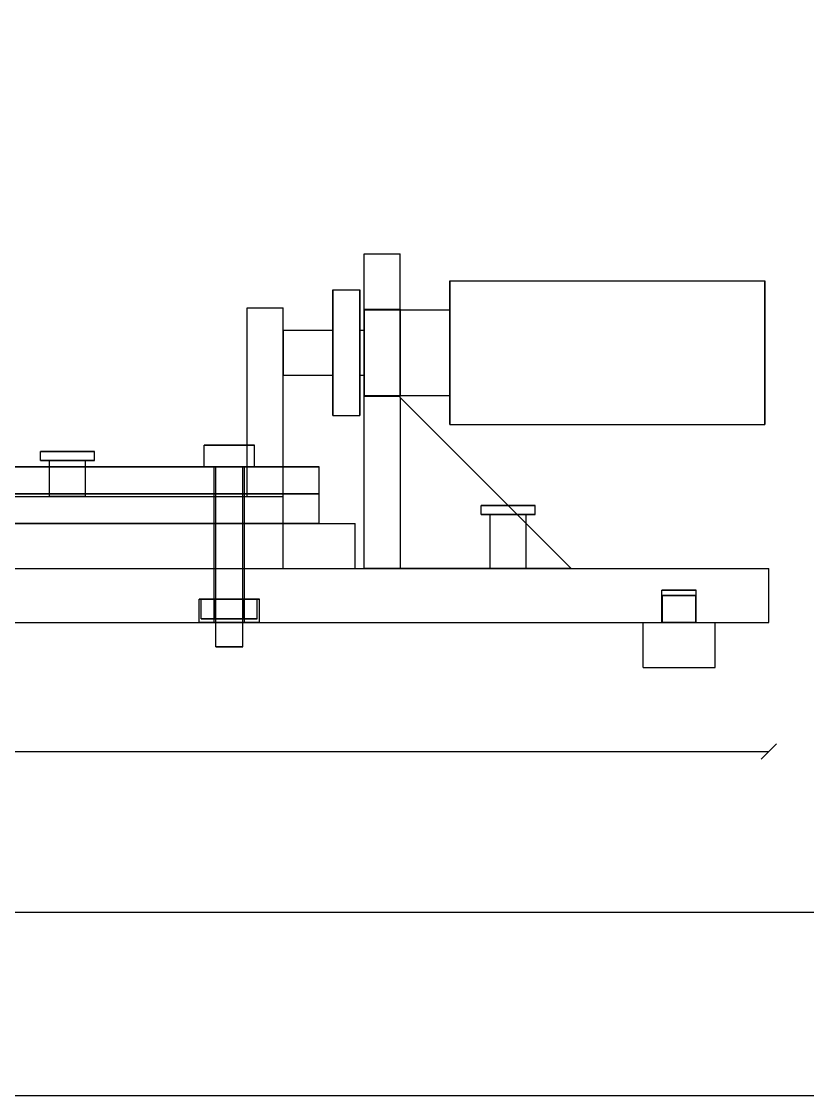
# Model space of a CAD drawing. Header units: millimetres. Extents: x 8 to 412, y 8 to 289.
# Drawn here: x 154.5 to 257.3, y 8 to 148.5 of the extents above; entities that cross this region are included whole.
import ezdxf

# ---------------------------------------------------------------- set-up
doc = ezdxf.new("R2010")
doc.units = ezdxf.units.MM
for name, color, linetype in [('DIM', 4, 'Continuous'), ('HIDDEN', 8, 'Continuous'), ('OUTLINE', 7, 'Continuous')]:
    doc.layers.add(name, color=color, linetype=linetype)

msp = doc.modelspace()

# ---------------------------------------------------------------- linework, layer by layer
at = {"layer": 'DIM'}
for points in [[(251.26, 52), (253.26, 54)], [(28.74, 53), (252.26, 53)]]:
    msp.add_lwpolyline(points, dxfattribs=at)
at = {"layer": 'HIDDEN'}
for points in [[(199.32, 118.12), (204.03, 118.12)], [(199.32, 76.94), (199.32, 118.12)], [(204.03, 99.29), (204.03, 118.12)], [(210.53, 95.76), (210.53, 96), (210.53, 96.7), (210.53, 97.82), (210.53, 99.31), (210.53, 101.09), (210.53, 103.08), (210.53, 105.18), (210.53, 107.27), (210.53, 109.26), (210.53, 111.04), (210.53, 112.53), (210.53, 113.66), (210.53, 114.35), (210.53, 114.59)], [(251.71, 95.76), (251.71, 96), (251.71, 96.7), (251.71, 97.82), (251.71, 99.31), (251.71, 101.09), (251.71, 103.08), (251.71, 105.18), (251.71, 107.27), (251.71, 109.26), (251.71, 111.04), (251.71, 112.53), (251.71, 113.66), (251.71, 114.35), (251.71, 114.59)], [(195.21, 96.94), (195.21, 97.15), (195.21, 97.76), (195.21, 98.74), (195.21, 100.04), (195.21, 101.6), (195.21, 103.34), (195.21, 105.18), (195.21, 107.01), (195.21, 108.75), (195.21, 110.31), (195.21, 111.62), (195.21, 112.6), (195.21, 113.21), (195.21, 113.41)], [(198.74, 96.94), (198.74, 97.15), (198.74, 97.76), (198.74, 98.74), (198.74, 100.04), (198.74, 101.6), (198.74, 103.34), (198.74, 105.18), (198.74, 107.01), (198.74, 108.75), (198.74, 110.31), (198.74, 111.62), (198.74, 112.6), (198.74, 113.21), (198.74, 113.41)], [(184.03, 111.06), (188.74, 111.06)], [(184.03, 86.35), (184.03, 111.06)], [(188.74, 86.35), (188.74, 111.06)], [(199.32, 110.88), (204.03, 110.88)], [(199.32, 110.88), (199.32, 110.74), (199.32, 110.32), (199.32, 109.64), (199.32, 108.73), (199.32, 107.65), (199.32, 106.45), (199.32, 105.18), (199.32, 103.91), (199.32, 102.7), (199.32, 101.62), (199.32, 100.72), (199.32, 100.04), (199.32, 99.61), (199.32, 99.47)], [(199.32, 99.47), (199.32, 99.61), (199.32, 100.04), (199.32, 100.72), (199.32, 101.62), (199.32, 102.7), (199.32, 103.91), (199.32, 105.18), (199.32, 106.45), (199.32, 107.65), (199.32, 108.73), (199.32, 109.64), (199.32, 110.32), (199.32, 110.74), (199.32, 110.88)], [(199.32, 110.78), (204.03, 110.78)], [(199.32, 110.78), (199.32, 110.64), (199.32, 110.22), (199.32, 109.56), (199.32, 108.67), (199.32, 107.61), (199.32, 106.42), (199.32, 105.18), (199.32, 103.93), (199.32, 102.75), (199.32, 101.68), (199.32, 100.8), (199.32, 100.13), (199.32, 99.71), (199.32, 99.57)], [(199.32, 99.57), (199.32, 99.71), (199.32, 100.13), (199.32, 100.8), (199.32, 101.68), (199.32, 102.75), (199.32, 103.93), (199.32, 105.18), (199.32, 106.42), (199.32, 107.61), (199.32, 108.67), (199.32, 109.56), (199.32, 110.22), (199.32, 110.64), (199.32, 110.78)], [(204.03, 110.88), (204.03, 110.74), (204.03, 110.32), (204.03, 109.64), (204.03, 108.73), (204.03, 107.65), (204.03, 106.45), (204.03, 105.18), (204.03, 103.91), (204.03, 102.7), (204.03, 101.62), (204.03, 100.72), (204.03, 100.04), (204.03, 99.61), (204.03, 99.47)], [(204.03, 99.47), (204.03, 99.61), (204.03, 100.04), (204.03, 100.72), (204.03, 101.62), (204.03, 102.7), (204.03, 103.91), (204.03, 105.18), (204.03, 106.45), (204.03, 107.65), (204.03, 108.73), (204.03, 109.64), (204.03, 110.32), (204.03, 110.74), (204.03, 110.88)], [(210.53, 110.78), (210.53, 110.64), (210.53, 110.22), (210.53, 109.56), (210.53, 108.67), (210.53, 107.61), (210.53, 106.42), (210.53, 105.18), (210.53, 103.93), (210.53, 102.75), (210.53, 101.68), (210.53, 100.8), (210.53, 100.13), (210.53, 99.71), (210.53, 99.57)], [(210.53, 99.57), (210.53, 99.71), (210.53, 100.13), (210.53, 100.8), (210.53, 101.68), (210.53, 102.75), (210.53, 103.93), (210.53, 105.18), (210.53, 106.42), (210.53, 107.61), (210.53, 108.67), (210.53, 109.56), (210.53, 110.22), (210.53, 110.64), (210.53, 110.78)], [(188.74, 108.12), (188.74, 108.04), (188.74, 107.83), (188.74, 107.48), (188.74, 107.01), (188.74, 106.45), (188.74, 105.83), (188.74, 105.18), (188.74, 104.52), (188.74, 103.9), (188.74, 103.34), (188.74, 102.88), (188.74, 102.53), (188.74, 102.31), (188.74, 102.24)], [(188.74, 102.24), (188.74, 102.31), (188.74, 102.53), (188.74, 102.88), (188.74, 103.34), (188.74, 103.9), (188.74, 104.52), (188.74, 105.18), (188.74, 105.83), (188.74, 106.45), (188.74, 107.01), (188.74, 107.48), (188.74, 107.83), (188.74, 108.04), (188.74, 108.12)], [(195.21, 108.12), (195.21, 108.04), (195.21, 107.83), (195.21, 107.48), (195.21, 107.01), (195.21, 106.45), (195.21, 105.83), (195.21, 105.18), (195.21, 104.52), (195.21, 103.9), (195.21, 103.34), (195.21, 102.88), (195.21, 102.53), (195.21, 102.31), (195.21, 102.24)], [(195.21, 102.24), (195.21, 102.31), (195.21, 102.53), (195.21, 102.88), (195.21, 103.34), (195.21, 103.9), (195.21, 104.52), (195.21, 105.18), (195.21, 105.83), (195.21, 106.45), (195.21, 107.01), (195.21, 107.48), (195.21, 107.83), (195.21, 108.04), (195.21, 108.12)], [(198.74, 108.12), (198.74, 108.04), (198.74, 107.83), (198.74, 107.48), (198.74, 107.01), (198.74, 106.45), (198.74, 105.83), (198.74, 105.18), (198.74, 104.52), (198.74, 103.9), (198.74, 103.34), (198.74, 102.88), (198.74, 102.53), (198.74, 102.31), (198.74, 102.24)], [(198.74, 102.24), (198.74, 102.31), (198.74, 102.53), (198.74, 102.88), (198.74, 103.34), (198.74, 103.9), (198.74, 104.52), (198.74, 105.18), (198.74, 105.83), (198.74, 106.45), (198.74, 107.01), (198.74, 107.48), (198.74, 107.83), (198.74, 108.04), (198.74, 108.12)], [(199.32, 108.12), (199.32, 108.04), (199.32, 107.83), (199.32, 107.48), (199.32, 107.01), (199.32, 106.45), (199.32, 105.83), (199.32, 105.18), (199.32, 104.52), (199.32, 103.9), (199.32, 103.34), (199.32, 102.88), (199.32, 102.53), (199.32, 102.31), (199.32, 102.24)], [(199.32, 102.24), (199.32, 102.31), (199.32, 102.53), (199.32, 102.88), (199.32, 103.34), (199.32, 103.9), (199.32, 104.52), (199.32, 105.18), (199.32, 105.83), (199.32, 106.45), (199.32, 107.01), (199.32, 107.48), (199.32, 107.83), (199.32, 108.04), (199.32, 108.12)], [(199.32, 99.57), (204.03, 99.57)], [(199.32, 99.47), (204.03, 99.47)], [(226.38, 76.94), (204.03, 99.29)], [(204.03, 99.29), (204.03, 76.94)], [(204.03, 99.29), (204.03, 76.94)], [(226.38, 76.94), (204.03, 99.29)], [(226.38, 76.94), (204.03, 99.29)], [(184.97, 93.06), (184.89, 93.06), (184.64, 93.06), (184.25, 93.06), (183.73, 93.06), (183.11, 93.06), (182.41, 93.06), (181.68, 93.06), (180.94, 93.06), (180.25, 93.06), (179.62, 93.06), (179.1, 93.06), (178.71, 93.06), (178.46, 93.06), (178.38, 93.06)], [(184.97, 93.06), (184.89, 93.06), (184.64, 93.06), (184.25, 93.06), (183.73, 93.06), (183.11, 93.06), (182.41, 93.06), (181.68, 93.06), (180.94, 93.06), (180.25, 93.06), (179.62, 93.06), (179.1, 93.06), (178.71, 93.06), (178.46, 93.06), (178.38, 93.06)], [(178.38, 93.06), (178.46, 93.06), (178.71, 93.06), (179.1, 93.06), (179.62, 93.06), (180.25, 93.06), (180.94, 93.06), (181.68, 93.06), (182.41, 93.06), (183.11, 93.06), (183.73, 93.06), (184.25, 93.06), (184.64, 93.06), (184.89, 93.06), (184.97, 93.06)], [(178.38, 90.24), (178.38, 93.06)], [(184.03, 86.35), (184.03, 93.06)], [(184.97, 90.24), (184.97, 93.06)], [(164.03, 92.24), (163.94, 92.24), (163.68, 92.24), (163.26, 92.24), (162.7, 92.24), (162.03, 92.24), (161.29, 92.24), (160.5, 92.24), (159.71, 92.24), (158.97, 92.24), (158.3, 92.24), (157.74, 92.24), (157.32, 92.24), (157.06, 92.24), (156.97, 92.24)], [(81.68, 90.24), (193.44, 90.24)], [(81.68, 90.24), (193.44, 90.24)], [(193.44, 90.24), (81.68, 90.24)], [(164.03, 91.06), (163.94, 91.06), (163.68, 91.06), (163.26, 91.06), (162.7, 91.06), (162.03, 91.06), (161.29, 91.06), (160.5, 91.06), (159.71, 91.06), (158.97, 91.06), (158.3, 91.06), (157.74, 91.06), (157.32, 91.06), (157.06, 91.06), (156.97, 91.06)], [(162.85, 91.06), (162.79, 91.06), (162.62, 91.06), (162.34, 91.06), (161.97, 91.06), (161.52, 91.06), (161.02, 91.06), (160.5, 91.06), (159.98, 91.06), (159.48, 91.06), (159.03, 91.06), (158.66, 91.06), (158.38, 91.06), (158.21, 91.06), (158.15, 91.06)], [(158.15, 91.06), (158.21, 91.06), (158.38, 91.06), (158.66, 91.06), (159.03, 91.06), (159.48, 91.06), (159.98, 91.06), (160.5, 91.06), (161.02, 91.06), (161.52, 91.06), (161.97, 91.06), (162.34, 91.06), (162.62, 91.06), (162.79, 91.06), (162.85, 91.06)], [(158.15, 86.35), (158.15, 90.24)], [(162.85, 86.35), (162.85, 90.24)], [(184.97, 90.24), (184.89, 90.24), (184.64, 90.24), (184.25, 90.24), (183.73, 90.24), (183.11, 90.24), (182.41, 90.24), (181.68, 90.24), (180.94, 90.24), (180.25, 90.24), (179.62, 90.24), (179.1, 90.24), (178.71, 90.24), (178.46, 90.24), (178.38, 90.24)], [(184.97, 90.24), (184.89, 90.24), (184.64, 90.24), (184.25, 90.24), (183.73, 90.24), (183.11, 90.24), (182.41, 90.24), (181.68, 90.24), (180.94, 90.24), (180.25, 90.24), (179.62, 90.24), (179.1, 90.24), (178.71, 90.24), (178.46, 90.24), (178.38, 90.24)], [(178.38, 90.24), (178.46, 90.24), (178.71, 90.24), (179.1, 90.24), (179.62, 90.24), (180.25, 90.24), (180.94, 90.24), (181.68, 90.24), (182.41, 90.24), (183.11, 90.24), (183.73, 90.24), (184.25, 90.24), (184.64, 90.24), (184.89, 90.24), (184.97, 90.24)], [(183.68, 90.24), (183.63, 90.24), (183.48, 90.24), (183.24, 90.24), (182.92, 90.24), (182.54, 90.24), (182.12, 90.24), (181.68, 90.24), (181.23, 90.24), (180.81, 90.24), (180.43, 90.24), (180.11, 90.24), (179.87, 90.24), (179.73, 90.24), (179.68, 90.24)], [(179.68, 90.24), (179.73, 90.24), (179.87, 90.24), (180.11, 90.24), (180.43, 90.24), (180.81, 90.24), (181.23, 90.24), (181.68, 90.24), (182.12, 90.24), (182.54, 90.24), (182.92, 90.24), (183.24, 90.24), (183.48, 90.24), (183.63, 90.24), (183.68, 90.24)], [(179.68, 90.24), (179.73, 90.24), (179.87, 90.24), (180.11, 90.24), (180.43, 90.24), (180.81, 90.24), (181.23, 90.24), (181.68, 90.24), (182.12, 90.24), (182.54, 90.24), (182.92, 90.24), (183.24, 90.24), (183.48, 90.24), (183.63, 90.24), (183.68, 90.24)], [(183.68, 90.24), (183.63, 90.24), (183.48, 90.24), (183.24, 90.24), (182.92, 90.24), (182.54, 90.24), (182.12, 90.24), (181.68, 90.24), (181.23, 90.24), (180.81, 90.24), (180.43, 90.24), (180.11, 90.24), (179.87, 90.24), (179.73, 90.24), (179.68, 90.24)], [(179.68, 82.82), (179.68, 90.24)], [(179.68, 82.82), (179.68, 90.24)], [(183.44, 90.24), (183.4, 90.24), (183.27, 90.24), (183.06, 90.24), (182.78, 90.24), (182.44, 90.24), (182.07, 90.24), (181.68, 90.24), (181.28, 90.24), (180.91, 90.24), (180.58, 90.24), (180.3, 90.24), (180.09, 90.24), (179.96, 90.24), (179.91, 90.24)], [(179.91, 90.24), (179.96, 90.24), (180.09, 90.24), (180.3, 90.24), (180.58, 90.24), (180.91, 90.24), (181.28, 90.24), (181.68, 90.24), (182.07, 90.24), (182.44, 90.24), (182.78, 90.24), (183.06, 90.24), (183.27, 90.24), (183.4, 90.24), (183.44, 90.24)], [(183.44, 90.24), (183.4, 90.24), (183.27, 90.24), (183.06, 90.24), (182.78, 90.24), (182.44, 90.24), (182.07, 90.24), (181.68, 90.24), (181.28, 90.24), (180.91, 90.24), (180.58, 90.24), (180.3, 90.24), (180.09, 90.24), (179.96, 90.24), (179.91, 90.24)], [(179.91, 90.24), (179.96, 90.24), (180.09, 90.24), (180.3, 90.24), (180.58, 90.24), (180.91, 90.24), (181.28, 90.24), (181.68, 90.24), (182.07, 90.24), (182.44, 90.24), (182.78, 90.24), (183.06, 90.24), (183.27, 90.24), (183.4, 90.24), (183.44, 90.24)], [(179.91, 69.88), (179.91, 90.24)], [(179.91, 66.71), (179.91, 90.24)], [(183.44, 69.88), (183.44, 90.24)], [(183.44, 66.71), (183.44, 90.24)], [(183.68, 82.82), (183.68, 90.24)], [(183.68, 82.82), (183.68, 90.24)], [(188.74, 86.35), (188.74, 90.24)], [(193.44, 82.82), (193.44, 90.24)], [(193.44, 86.71), (193.44, 90.24)], [(193.44, 86.71), (193.44, 90.24)], [(68.74, 86.35), (188.74, 86.35)], [(81.68, 86.71), (193.44, 86.71)], [(81.68, 86.71), (193.44, 86.71)], [(193.44, 86.71), (81.68, 86.71)], [(193.44, 86.71), (81.68, 86.71)], [(81.68, 86.35), (188.74, 86.35)], [(162.85, 86.35), (162.79, 86.35), (162.62, 86.35), (162.34, 86.35), (161.97, 86.35), (161.52, 86.35), (161.02, 86.35), (160.5, 86.35), (159.98, 86.35), (159.48, 86.35), (159.03, 86.35), (158.66, 86.35), (158.38, 86.35), (158.21, 86.35), (158.15, 86.35)], [(158.15, 86.35), (158.21, 86.35), (158.38, 86.35), (158.66, 86.35), (159.03, 86.35), (159.48, 86.35), (159.98, 86.35), (160.5, 86.35), (161.02, 86.35), (161.52, 86.35), (161.97, 86.35), (162.34, 86.35), (162.62, 86.35), (162.79, 86.35), (162.85, 86.35)], [(184.03, 86.35), (188.74, 86.35)], [(184.03, 86.35), (188.74, 86.35)], [(188.74, 76.94), (188.74, 86.35)], [(188.74, 76.94), (188.74, 86.35)], [(193.44, 82.82), (193.44, 86.71)], [(193.44, 82.82), (193.44, 86.71)], [(221.68, 85.18), (221.59, 85.18), (221.33, 85.18), (220.91, 85.18), (220.35, 85.18), (219.68, 85.18), (218.93, 85.18), (218.15, 85.18), (217.36, 85.18), (216.62, 85.18), (215.95, 85.18), (215.39, 85.18), (214.97, 85.18), (214.71, 85.18), (214.62, 85.18)], [(214.62, 85.18), (214.64, 85.18), (214.71, 85.18), (214.82, 85.18), (214.97, 85.18), (215.16, 85.18), (215.39, 85.18), (215.65, 85.18), (215.95, 85.18), (216.27, 85.18), (216.62, 85.18), (216.98, 85.18), (217.36, 85.18), (217.75, 85.18), (218.15, 85.18)], [(214.62, 84), (214.62, 85.18)], [(221.68, 84), (221.59, 84), (221.33, 84), (220.91, 84), (220.35, 84), (219.68, 84), (218.93, 84), (218.15, 84), (217.36, 84), (216.62, 84), (215.95, 84), (215.39, 84), (214.97, 84), (214.71, 84), (214.62, 84)], [(214.62, 84), (214.65, 84), (214.75, 84), (214.91, 84), (215.13, 84), (215.41, 84), (215.74, 84), (216.11, 84), (216.52, 84), (216.96, 84), (217.42, 84), (217.9, 84), (218.38, 84), (218.86, 84), (219.32, 84)], [(220.5, 84), (220.44, 84), (220.27, 84), (219.99, 84), (219.61, 84), (219.17, 84), (218.67, 84), (218.15, 84), (217.62, 84), (217.13, 84), (216.68, 84), (216.31, 84), (216.03, 84), (215.85, 84), (215.79, 84)], [(215.79, 84), (215.85, 84), (216.03, 84), (216.31, 84), (216.68, 84), (217.13, 84), (217.62, 84), (218.15, 84), (218.67, 84), (219.17, 84), (219.61, 84), (219.99, 84), (220.27, 84), (220.44, 84), (220.5, 84)], [(215.79, 76.94), (215.79, 84)], [(75.79, 82.82), (198.15, 82.82)], [(75.79, 82.82), (198.15, 82.82)], [(75.79, 82.82), (198.15, 82.82)], [(81.68, 82.82), (193.44, 82.82)], [(81.68, 82.82), (193.44, 82.82)], [(193.44, 82.82), (81.68, 82.82)], [(183.68, 82.82), (183.63, 82.82), (183.48, 82.82), (183.24, 82.82), (182.92, 82.82), (182.54, 82.82), (182.12, 82.82), (181.68, 82.82), (181.23, 82.82), (180.81, 82.82), (180.43, 82.82), (180.11, 82.82), (179.87, 82.82), (179.73, 82.82), (179.68, 82.82)], [(179.68, 82.82), (179.73, 82.82), (179.87, 82.82), (180.11, 82.82), (180.43, 82.82), (180.81, 82.82), (181.23, 82.82), (181.68, 82.82), (182.12, 82.82), (182.54, 82.82), (182.92, 82.82), (183.24, 82.82), (183.48, 82.82), (183.63, 82.82), (183.68, 82.82)], [(183.68, 82.82), (183.63, 82.82), (183.48, 82.82), (183.24, 82.82), (182.92, 82.82), (182.54, 82.82), (182.12, 82.82), (181.68, 82.82), (181.23, 82.82), (180.81, 82.82), (180.43, 82.82), (180.11, 82.82), (179.87, 82.82), (179.73, 82.82), (179.68, 82.82)], [(179.68, 82.82), (179.73, 82.82), (179.87, 82.82), (180.11, 82.82), (180.43, 82.82), (180.81, 82.82), (181.23, 82.82), (181.68, 82.82), (182.12, 82.82), (182.54, 82.82), (182.92, 82.82), (183.24, 82.82), (183.48, 82.82), (183.63, 82.82), (183.68, 82.82)], [(183.68, 82.82), (183.63, 82.82), (183.48, 82.82), (183.24, 82.82), (182.92, 82.82), (182.54, 82.82), (182.12, 82.82), (181.68, 82.82), (181.23, 82.82), (180.81, 82.82), (180.43, 82.82), (180.11, 82.82), (179.87, 82.82), (179.73, 82.82), (179.68, 82.82)], [(179.68, 82.82), (179.73, 82.82), (179.87, 82.82), (180.11, 82.82), (180.43, 82.82), (180.81, 82.82), (181.23, 82.82), (181.68, 82.82), (182.12, 82.82), (182.54, 82.82), (182.92, 82.82), (183.24, 82.82), (183.48, 82.82), (183.63, 82.82), (183.68, 82.82)], [(179.68, 82.82), (179.73, 82.82), (179.87, 82.82), (180.11, 82.82), (180.43, 82.82), (180.81, 82.82), (181.23, 82.82), (181.68, 82.82), (182.12, 82.82), (182.54, 82.82), (182.92, 82.82), (183.24, 82.82), (183.48, 82.82), (183.63, 82.82), (183.68, 82.82)], [(183.68, 82.82), (183.63, 82.82), (183.48, 82.82), (183.24, 82.82), (182.92, 82.82), (182.54, 82.82), (182.12, 82.82), (181.68, 82.82), (181.23, 82.82), (180.81, 82.82), (180.43, 82.82), (180.11, 82.82), (179.87, 82.82), (179.73, 82.82), (179.68, 82.82)], [(179.68, 72.94), (179.68, 82.82)], [(179.68, 72.94), (179.68, 82.82)], [(183.68, 72.94), (183.68, 82.82)], [(183.68, 72.94), (183.68, 82.82)], [(198.15, 76.94), (198.15, 82.82)], [(198.15, 76.94), (198.15, 82.82)], [(198.15, 76.94), (198.15, 82.82)], [(220.5, 76.94), (220.5, 82.82)], [(28.74, 76.94), (252.26, 76.94)], [(68.74, 76.94), (188.74, 76.94)], [(68.74, 76.94), (188.74, 76.94)], [(75.79, 76.94), (198.15, 76.94)], [(75.79, 76.94), (198.15, 76.94)], [(75.79, 76.94), (198.15, 76.94)], [(75.79, 76.94), (198.15, 76.94)], [(199.32, 76.94), (226.38, 76.94)], [(226.38, 76.94), (199.32, 76.94)], [(204.03, 76.94), (226.38, 76.94)], [(204.03, 76.94), (226.38, 76.94)], [(220.5, 76.94), (220.44, 76.94), (220.27, 76.94), (219.99, 76.94), (219.61, 76.94), (219.17, 76.94), (218.67, 76.94), (218.15, 76.94), (217.62, 76.94), (217.13, 76.94), (216.68, 76.94), (216.31, 76.94), (216.03, 76.94), (215.85, 76.94), (215.79, 76.94)], [(215.79, 76.94), (215.85, 76.94), (216.03, 76.94), (216.31, 76.94), (216.68, 76.94), (217.13, 76.94), (217.62, 76.94), (218.15, 76.94), (218.67, 76.94), (219.17, 76.94), (219.61, 76.94), (219.99, 76.94), (220.27, 76.94), (220.44, 76.94), (220.5, 76.94)], [(252.26, 69.88), (252.26, 76.94)], [(242.74, 74.12), (242.68, 74.12), (242.51, 74.12), (242.25, 74.12), (241.89, 74.12), (241.47, 74.12), (241, 74.12), (240.5, 74.12), (240, 74.12), (239.53, 74.12), (239.11, 74.12), (238.75, 74.12), (238.49, 74.12), (238.32, 74.12), (238.26, 74.12)], [(238.26, 74.12), (238.32, 74.12), (238.49, 74.12), (238.75, 74.12), (239.11, 74.12), (239.53, 74.12), (240, 74.12), (240.5, 74.12), (241, 74.12), (241.47, 74.12), (241.89, 74.12), (242.25, 74.12), (242.51, 74.12), (242.68, 74.12), (242.74, 74.12)], [(242.74, 74.12), (242.68, 74.12), (242.51, 74.12), (242.25, 74.12), (241.89, 74.12), (241.47, 74.12), (241, 74.12), (240.5, 74.12), (240, 74.12), (239.53, 74.12), (239.11, 74.12), (238.75, 74.12), (238.49, 74.12), (238.32, 74.12), (238.26, 74.12)], [(238.26, 74.12), (238.32, 74.12), (238.49, 74.12), (238.75, 74.12), (239.11, 74.12), (239.53, 74.12), (240, 74.12), (240.5, 74.12), (241, 74.12), (241.47, 74.12), (241.89, 74.12), (242.25, 74.12), (242.51, 74.12), (242.68, 74.12), (242.74, 74.12)], [(238.26, 69.88), (238.26, 74.12)], [(238.26, 69.88), (238.26, 74.12)], [(242.68, 73.41), (242.62, 73.41), (242.46, 73.41), (242.2, 73.41), (241.86, 73.41), (241.44, 73.41), (240.98, 73.41), (240.5, 73.41), (240.02, 73.41), (239.56, 73.41), (239.14, 73.41), (238.8, 73.41), (238.54, 73.41), (238.38, 73.41), (238.32, 73.41)], [(238.32, 73.41), (238.38, 73.41), (238.54, 73.41), (238.8, 73.41), (239.14, 73.41), (239.56, 73.41), (240.02, 73.41), (240.5, 73.41), (240.98, 73.41), (241.44, 73.41), (241.86, 73.41), (242.2, 73.41), (242.46, 73.41), (242.62, 73.41), (242.68, 73.41)], [(242.68, 73.41), (242.62, 73.41), (242.46, 73.41), (242.2, 73.41), (241.86, 73.41), (241.44, 73.41), (240.98, 73.41), (240.5, 73.41), (240.02, 73.41), (239.56, 73.41), (239.14, 73.41), (238.8, 73.41), (238.54, 73.41), (238.38, 73.41), (238.32, 73.41)], [(238.32, 73.41), (238.38, 73.41), (238.54, 73.41), (238.8, 73.41), (239.14, 73.41), (239.56, 73.41), (240.02, 73.41), (240.5, 73.41), (240.98, 73.41), (241.44, 73.41), (241.86, 73.41), (242.2, 73.41), (242.46, 73.41), (242.62, 73.41), (242.68, 73.41)], [(238.32, 69.88), (238.32, 73.41)], [(238.32, 69.88), (238.32, 73.41)], [(242.68, 69.88), (242.68, 73.41)], [(242.68, 69.88), (242.68, 73.41)], [(242.74, 69.88), (242.74, 74.12)], [(242.74, 69.88), (242.74, 74.12)], [(179.71, 72.94), (177.74, 72.94)], [(177.74, 72.94), (179.71, 72.94)], [(177.74, 69.88), (177.74, 72.94)], [(179.71, 72.94), (177.74, 72.94)], [(177.74, 72.94), (179.71, 72.94)], [(177.74, 69.88), (177.74, 72.94)], [(179.84, 72.94), (178.01, 72.94)], [(178.01, 72.94), (179.84, 72.94)], [(178.01, 70.35), (178.01, 72.94)], [(179.84, 72.94), (178.01, 72.94)], [(178.01, 72.94), (179.84, 72.94)], [(178.01, 70.35), (178.01, 72.94)], [(183.68, 72.94), (183.63, 72.94), (183.48, 72.94), (183.24, 72.94), (182.92, 72.94), (182.54, 72.94), (182.12, 72.94), (181.68, 72.94), (181.23, 72.94), (180.81, 72.94), (180.43, 72.94), (180.11, 72.94), (179.87, 72.94), (179.73, 72.94), (179.68, 72.94)], [(179.68, 72.94), (179.73, 72.94), (179.87, 72.94), (180.11, 72.94), (180.43, 72.94), (180.81, 72.94), (181.23, 72.94), (181.68, 72.94), (182.12, 72.94), (182.54, 72.94), (182.92, 72.94), (183.24, 72.94), (183.48, 72.94), (183.63, 72.94), (183.68, 72.94)], [(183.68, 72.94), (183.63, 72.94), (183.48, 72.94), (183.24, 72.94), (182.92, 72.94), (182.54, 72.94), (182.12, 72.94), (181.68, 72.94), (181.23, 72.94), (180.81, 72.94), (180.43, 72.94), (180.11, 72.94), (179.87, 72.94), (179.73, 72.94), (179.68, 72.94)], [(179.68, 72.94), (179.73, 72.94), (179.87, 72.94), (180.11, 72.94), (180.43, 72.94), (180.81, 72.94), (181.23, 72.94), (181.68, 72.94), (182.12, 72.94), (182.54, 72.94), (182.92, 72.94), (183.24, 72.94), (183.48, 72.94), (183.63, 72.94), (183.68, 72.94)], [(183.65, 72.94), (179.71, 72.94)], [(179.71, 72.94), (183.65, 72.94)], [(179.71, 69.88), (179.71, 72.94)], [(179.71, 72.94), (183.65, 72.94)], [(179.71, 69.88), (179.71, 72.94)], [(183.65, 72.94), (179.71, 72.94)], [(179.71, 69.88), (179.71, 72.94)], [(179.71, 69.88), (179.71, 72.94)], [(179.84, 70.35), (179.84, 72.94)], [(183.51, 72.94), (179.84, 72.94)], [(179.84, 72.94), (183.51, 72.94)], [(179.84, 70.35), (179.84, 72.94)], [(179.84, 70.35), (179.84, 72.94)], [(183.51, 72.94), (179.84, 72.94)], [(179.84, 72.94), (183.51, 72.94)], [(179.84, 70.35), (179.84, 72.94)], [(183.44, 72.94), (183.4, 72.94), (183.27, 72.94), (183.06, 72.94), (182.78, 72.94), (182.44, 72.94), (182.07, 72.94), (181.68, 72.94), (181.28, 72.94), (180.91, 72.94), (180.58, 72.94), (180.3, 72.94), (180.09, 72.94), (179.96, 72.94), (179.91, 72.94)], [(179.91, 72.94), (179.96, 72.94), (180.09, 72.94), (180.3, 72.94), (180.58, 72.94), (180.91, 72.94), (181.28, 72.94), (181.68, 72.94), (182.07, 72.94), (182.44, 72.94), (182.78, 72.94), (183.06, 72.94), (183.27, 72.94), (183.4, 72.94), (183.44, 72.94)], [(183.44, 72.94), (183.4, 72.94), (183.27, 72.94), (183.06, 72.94), (182.78, 72.94), (182.44, 72.94), (182.07, 72.94), (181.68, 72.94), (181.28, 72.94), (180.91, 72.94), (180.58, 72.94), (180.3, 72.94), (180.09, 72.94), (179.96, 72.94), (179.91, 72.94)], [(179.91, 72.94), (179.96, 72.94), (180.09, 72.94), (180.3, 72.94), (180.58, 72.94), (180.91, 72.94), (181.28, 72.94), (181.68, 72.94), (182.07, 72.94), (182.44, 72.94), (182.78, 72.94), (183.06, 72.94), (183.27, 72.94), (183.4, 72.94), (183.44, 72.94)], [(179.91, 70.35), (179.91, 72.94)], [(179.91, 70.35), (179.91, 72.94)], [(183.44, 70.35), (183.44, 72.94)], [(183.44, 70.35), (183.44, 72.94)], [(183.51, 70.35), (183.51, 72.94)], [(185.34, 72.94), (183.51, 72.94)], [(183.51, 70.35), (183.51, 72.94)], [(183.51, 72.94), (185.34, 72.94)], [(183.51, 70.35), (183.51, 72.94)], [(185.34, 72.94), (183.51, 72.94)], [(183.51, 70.35), (183.51, 72.94)], [(183.51, 72.94), (185.34, 72.94)], [(185.62, 72.94), (183.65, 72.94)], [(183.65, 72.94), (185.62, 72.94)], [(183.65, 69.88), (183.65, 72.94)], [(185.62, 72.94), (183.65, 72.94)], [(183.65, 72.94), (185.62, 72.94)], [(183.65, 69.88), (183.65, 72.94)], [(183.65, 69.88), (183.65, 72.94)], [(183.65, 69.88), (183.65, 72.94)], [(185.34, 70.35), (185.34, 72.94)], [(185.34, 70.35), (185.34, 72.94)], [(185.62, 69.88), (185.62, 72.94)], [(185.62, 69.88), (185.62, 72.94)], [(179.84, 70.35), (178.01, 70.35)], [(178.01, 70.35), (179.84, 70.35)], [(179.84, 70.35), (178.01, 70.35)], [(178.01, 70.35), (179.84, 70.35)], [(183.51, 70.35), (179.84, 70.35)], [(179.84, 70.35), (183.51, 70.35)], [(183.51, 70.35), (179.84, 70.35)], [(179.84, 70.35), (183.51, 70.35)], [(183.44, 70.35), (183.4, 70.35), (183.27, 70.35), (183.06, 70.35), (182.78, 70.35), (182.44, 70.35), (182.07, 70.35), (181.68, 70.35), (181.28, 70.35), (180.91, 70.35), (180.58, 70.35), (180.3, 70.35), (180.09, 70.35), (179.96, 70.35), (179.91, 70.35)], [(179.91, 70.35), (179.96, 70.35), (180.09, 70.35), (180.3, 70.35), (180.58, 70.35), (180.91, 70.35), (181.28, 70.35), (181.68, 70.35), (182.07, 70.35), (182.44, 70.35), (182.78, 70.35), (183.06, 70.35), (183.27, 70.35), (183.4, 70.35), (183.44, 70.35)], [(183.44, 70.35), (183.4, 70.35), (183.27, 70.35), (183.06, 70.35), (182.78, 70.35), (182.44, 70.35), (182.07, 70.35), (181.68, 70.35), (181.28, 70.35), (180.91, 70.35), (180.58, 70.35), (180.3, 70.35), (180.09, 70.35), (179.96, 70.35), (179.91, 70.35)], [(179.91, 70.35), (179.96, 70.35), (180.09, 70.35), (180.3, 70.35), (180.58, 70.35), (180.91, 70.35), (181.28, 70.35), (181.68, 70.35), (182.07, 70.35), (182.44, 70.35), (182.78, 70.35), (183.06, 70.35), (183.27, 70.35), (183.4, 70.35), (183.44, 70.35)], [(185.34, 70.35), (183.51, 70.35)], [(183.51, 70.35), (185.34, 70.35)], [(185.34, 70.35), (183.51, 70.35)], [(183.51, 70.35), (185.34, 70.35)], [(28.74, 69.88), (252.26, 69.88)], [(179.71, 69.88), (177.74, 69.88)], [(177.74, 69.88), (179.71, 69.88)], [(179.71, 69.88), (177.74, 69.88)], [(177.74, 69.88), (179.71, 69.88)], [(179.71, 69.88), (183.65, 69.88)], [(183.65, 69.88), (179.71, 69.88)], [(179.71, 69.88), (183.65, 69.88)], [(183.65, 69.88), (179.71, 69.88)], [(183.65, 69.88), (185.62, 69.88)], [(185.62, 69.88), (183.65, 69.88)], [(183.65, 69.88), (185.62, 69.88)], [(185.62, 69.88), (183.65, 69.88)], [(235.79, 69.88), (245.21, 69.88)], [(235.79, 64), (235.79, 69.88)], [(235.79, 69.88), (245.21, 69.88)], [(235.79, 64), (235.79, 69.88)], [(235.79, 64), (235.79, 69.88)], [(235.79, 69.88), (245.21, 69.88)], [(235.79, 69.88), (245.21, 69.88)], [(242.74, 69.88), (242.68, 69.88), (242.51, 69.88), (242.25, 69.88), (241.89, 69.88), (241.47, 69.88), (241, 69.88), (240.5, 69.88), (240, 69.88), (239.53, 69.88), (239.11, 69.88), (238.75, 69.88), (238.49, 69.88), (238.32, 69.88), (238.26, 69.88)], [(238.26, 69.88), (238.32, 69.88), (238.49, 69.88), (238.75, 69.88), (239.11, 69.88), (239.53, 69.88), (240, 69.88), (240.5, 69.88), (241, 69.88), (241.47, 69.88), (241.89, 69.88), (242.25, 69.88), (242.51, 69.88), (242.68, 69.88), (242.74, 69.88)], [(242.74, 69.88), (242.68, 69.88), (242.51, 69.88), (242.25, 69.88), (241.89, 69.88), (241.47, 69.88), (241, 69.88), (240.5, 69.88), (240, 69.88), (239.53, 69.88), (239.11, 69.88), (238.75, 69.88), (238.49, 69.88), (238.32, 69.88), (238.26, 69.88)], [(238.26, 69.88), (238.32, 69.88), (238.49, 69.88), (238.75, 69.88), (239.11, 69.88), (239.53, 69.88), (240, 69.88), (240.5, 69.88), (241, 69.88), (241.47, 69.88), (241.89, 69.88), (242.25, 69.88), (242.51, 69.88), (242.68, 69.88), (242.74, 69.88)], [(242.68, 69.88), (242.62, 69.88), (242.46, 69.88), (242.2, 69.88), (241.86, 69.88), (241.44, 69.88), (240.98, 69.88), (240.5, 69.88), (240.02, 69.88), (239.56, 69.88), (239.14, 69.88), (238.8, 69.88), (238.54, 69.88), (238.38, 69.88), (238.32, 69.88)], [(238.32, 69.88), (238.38, 69.88), (238.54, 69.88), (238.8, 69.88), (239.14, 69.88), (239.56, 69.88), (240.02, 69.88), (240.5, 69.88), (240.98, 69.88), (241.44, 69.88), (241.86, 69.88), (242.2, 69.88), (242.46, 69.88), (242.62, 69.88), (242.68, 69.88)], [(242.68, 69.88), (242.62, 69.88), (242.46, 69.88), (242.2, 69.88), (241.86, 69.88), (241.44, 69.88), (240.98, 69.88), (240.5, 69.88), (240.02, 69.88), (239.56, 69.88), (239.14, 69.88), (238.8, 69.88), (238.54, 69.88), (238.38, 69.88), (238.32, 69.88)], [(238.32, 69.88), (238.38, 69.88), (238.54, 69.88), (238.8, 69.88), (239.14, 69.88), (239.56, 69.88), (240.02, 69.88), (240.5, 69.88), (240.98, 69.88), (241.44, 69.88), (241.86, 69.88), (242.2, 69.88), (242.46, 69.88), (242.62, 69.88), (242.68, 69.88)], [(245.21, 64), (245.21, 69.88)], [(245.21, 64), (245.21, 69.88)], [(245.21, 64), (245.21, 69.88)], [(183.44, 66.71), (183.4, 66.71), (183.27, 66.71), (183.06, 66.71), (182.78, 66.71), (182.44, 66.71), (182.07, 66.71), (181.68, 66.71), (181.28, 66.71), (180.91, 66.71), (180.58, 66.71), (180.3, 66.71), (180.09, 66.71), (179.96, 66.71), (179.91, 66.71)], [(183.44, 66.71), (183.4, 66.71), (183.27, 66.71), (183.06, 66.71), (182.78, 66.71), (182.44, 66.71), (182.07, 66.71), (181.68, 66.71), (181.28, 66.71), (180.91, 66.71), (180.58, 66.71), (180.3, 66.71), (180.09, 66.71), (179.96, 66.71), (179.91, 66.71)], [(179.91, 66.71), (179.96, 66.71), (180.09, 66.71), (180.3, 66.71), (180.58, 66.71), (180.91, 66.71), (181.28, 66.71), (181.68, 66.71), (182.07, 66.71), (182.44, 66.71), (182.78, 66.71), (183.06, 66.71), (183.27, 66.71), (183.4, 66.71), (183.44, 66.71)], [(235.79, 64), (245.21, 64)], [(235.79, 64), (245.21, 64)], [(235.79, 64), (245.21, 64)]]:
    msp.add_lwpolyline(points, dxfattribs=at)
at = {"layer": 'OUTLINE'}
for points in [[(8, 8), (412, 8), (412, 289), (8, 289), (8, 8)], [(199.32, 76.94), (199.32, 118.12)], [(199.32, 118.12), (204.03, 118.12)], [(204.03, 99.29), (204.03, 118.12)], [(210.53, 114.59), (251.71, 114.59)], [(210.53, 114.59), (210.53, 114.35), (210.53, 113.66), (210.53, 112.53), (210.53, 111.04), (210.53, 109.26), (210.53, 107.27), (210.53, 105.18), (210.53, 103.08), (210.53, 101.09), (210.53, 99.31), (210.53, 97.82), (210.53, 96.7), (210.53, 96), (210.53, 95.76)], [(251.71, 114.59), (251.71, 114.35), (251.71, 113.66), (251.71, 112.53), (251.71, 111.04), (251.71, 109.26), (251.71, 107.27), (251.71, 105.18), (251.71, 103.08), (251.71, 101.09), (251.71, 99.31), (251.71, 97.82), (251.71, 96.7), (251.71, 96), (251.71, 95.76)], [(195.21, 113.41), (198.74, 113.41)], [(195.21, 113.41), (195.21, 113.21), (195.21, 112.6), (195.21, 111.62), (195.21, 110.31), (195.21, 108.75), (195.21, 107.01), (195.21, 105.18), (195.21, 103.34), (195.21, 101.6), (195.21, 100.04), (195.21, 98.74), (195.21, 97.76), (195.21, 97.15), (195.21, 96.94)], [(198.74, 113.41), (198.74, 113.21), (198.74, 112.6), (198.74, 111.62), (198.74, 110.31), (198.74, 108.75), (198.74, 107.01), (198.74, 105.18), (198.74, 103.34), (198.74, 101.6), (198.74, 100.04), (198.74, 98.74), (198.74, 97.76), (198.74, 97.15), (198.74, 96.94)], [(184.03, 93.06), (184.03, 111.06)], [(184.03, 111.06), (188.74, 111.06)], [(188.74, 90.24), (188.74, 111.06)], [(204.03, 110.78), (210.53, 110.78)], [(188.74, 108.12), (195.21, 108.12)], [(198.74, 108.12), (199.32, 108.12)], [(188.74, 102.24), (195.21, 102.24)], [(198.74, 102.24), (199.32, 102.24)], [(204.03, 99.57), (210.53, 99.57)], [(226.38, 76.94), (204.03, 99.29)], [(195.21, 96.94), (198.74, 96.94)], [(210.53, 95.76), (251.71, 95.76)], [(178.38, 93.06), (178.46, 93.06), (178.71, 93.06), (179.1, 93.06), (179.62, 93.06), (180.25, 93.06), (180.94, 93.06), (181.68, 93.06), (182.41, 93.06), (183.11, 93.06), (183.73, 93.06), (184.25, 93.06), (184.64, 93.06), (184.89, 93.06), (184.97, 93.06)], [(178.38, 90.24), (178.38, 93.06)], [(184.97, 90.24), (184.97, 93.06)], [(156.97, 92.24), (157.06, 92.24), (157.32, 92.24), (157.74, 92.24), (158.3, 92.24), (158.97, 92.24), (159.71, 92.24), (160.5, 92.24), (161.29, 92.24), (162.03, 92.24), (162.7, 92.24), (163.26, 92.24), (163.68, 92.24), (163.94, 92.24), (164.03, 92.24)], [(156.97, 91.06), (156.97, 92.24)], [(164.03, 91.06), (164.03, 92.24)], [(193.44, 90.24), (81.68, 90.24)], [(156.97, 91.06), (157.06, 91.06), (157.32, 91.06), (157.74, 91.06), (158.3, 91.06), (158.97, 91.06), (159.71, 91.06), (160.5, 91.06), (161.29, 91.06), (162.03, 91.06), (162.7, 91.06), (163.26, 91.06), (163.68, 91.06), (163.94, 91.06), (164.03, 91.06)], [(158.15, 90.24), (158.15, 91.06)], [(162.85, 90.24), (162.85, 91.06)], [(178.38, 90.24), (178.46, 90.24), (178.71, 90.24), (179.1, 90.24), (179.62, 90.24), (180.25, 90.24), (180.94, 90.24), (181.68, 90.24), (182.41, 90.24), (183.11, 90.24), (183.73, 90.24), (184.25, 90.24), (184.64, 90.24), (184.89, 90.24), (184.97, 90.24)], [(193.44, 82.82), (193.44, 90.24)], [(218.15, 85.18), (218.54, 85.18), (218.93, 85.18), (219.31, 85.18), (219.68, 85.18), (220.02, 85.18), (220.35, 85.18), (220.64, 85.18), (220.91, 85.18), (221.14, 85.18), (221.33, 85.18), (221.48, 85.18), (221.59, 85.18), (221.65, 85.18), (221.68, 85.18)], [(221.68, 84), (221.68, 85.18)], [(219.32, 84), (219.61, 84), (219.89, 84), (220.15, 84), (220.4, 84), (220.63, 84), (220.84, 84), (221.03, 84), (221.2, 84), (221.34, 84), (221.46, 84), (221.55, 84), (221.62, 84), (221.66, 84), (221.68, 84)], [(220.5, 82.82), (220.5, 84)], [(75.79, 82.82), (198.15, 82.82)], [(193.44, 82.82), (81.68, 82.82)], [(198.15, 76.94), (198.15, 82.82)], [(28.74, 76.94), (252.26, 76.94)], [(252.26, 69.88), (252.26, 76.94)], [(42.85, 69.88), (235.79, 69.88)], [(179.91, 66.71), (179.91, 69.88)], [(183.44, 66.71), (183.44, 69.88)], [(235.79, 64), (235.79, 69.88)], [(235.79, 69.88), (245.21, 69.88)], [(245.21, 69.88), (252.26, 69.88)], [(245.21, 64), (245.21, 69.88)], [(179.91, 66.71), (179.96, 66.71), (180.09, 66.71), (180.3, 66.71), (180.58, 66.71), (180.91, 66.71), (181.28, 66.71), (181.68, 66.71), (182.07, 66.71), (182.44, 66.71), (182.78, 66.71), (183.06, 66.71), (183.27, 66.71), (183.4, 66.71), (183.44, 66.71)], [(235.79, 64), (245.21, 64)], [(8, 32), (412, 32)]]:
    msp.add_lwpolyline(points, dxfattribs=at)

doc.saveas('drawing.dxf')
